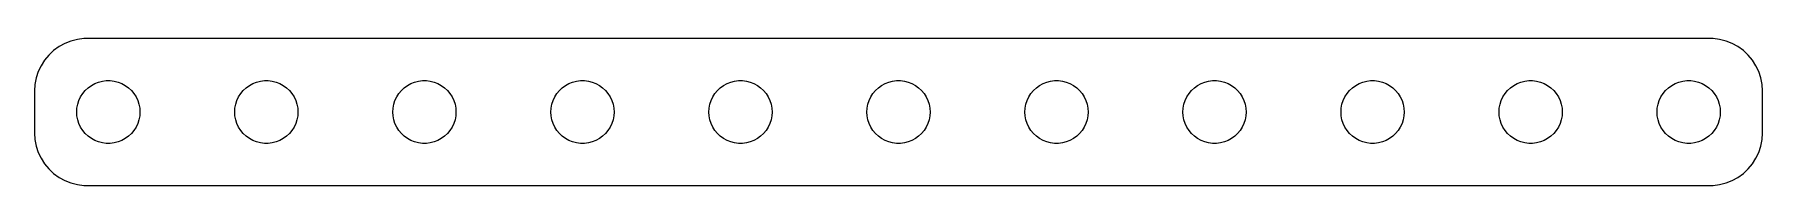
# Model space of a CAD drawing. Header units: metres. Extents: x -41 to 41, y 20.5 to 27.5.
import ezdxf

# ---------------------------------------------------------------- set-up
doc = ezdxf.new("R2010")
doc.units = ezdxf.units.M

msp = doc.modelspace()

# ---------------------------------------------------------------- linework, layer by layer
for p, q in [((-39.8396, 27.1108), (-40.0936, 26.9263)), ((-39.5644, 27.2621), (-39.8396, 27.1108)), ((-39.2725, 27.3776), (-39.5644, 27.2621)), ((-38.9684, 27.4557), (-39.2725, 27.3776)), ((-38.657, 27.4951), (-38.9684, 27.4557)), ((38.657, 27.4951), (-38.657, 27.4951)), ((38.9684, 27.4557), (38.657, 27.4951)), ((39.2725, 27.3776), (38.9684, 27.4557)), ((39.5644, 27.2621), (39.2725, 27.3776)), ((39.8396, 27.1108), (39.5644, 27.2621)), ((40.0936, 26.9263), (39.8396, 27.1108)), ((-40.5225, 26.4695), (-40.6908, 26.2044)), ((-40.3224, 26.7114), (-40.5225, 26.4695)), ((-40.0936, 26.9263), (-40.3224, 26.7114)), ((40.3224, 26.7114), (40.0936, 26.9263)), ((40.5225, 26.4695), (40.3224, 26.7114)), ((40.6908, 26.2044), (40.5225, 26.4695)), ((-40.9214, 25.6217), (-40.9803, 25.3133)), ((-40.8244, 25.9203), (-40.9214, 25.6217)), ((-40.6908, 26.2044), (-40.8244, 25.9203)), ((-38.1387, 25.3572), (-37.9635, 25.4266)), ((-37.9635, 25.4266), (-37.7811, 25.4734)), ((-37.7811, 25.4734), (-37.5942, 25.497)), ((-37.5942, 25.497), (-37.4058, 25.497)), ((-37.4058, 25.497), (-37.2189, 25.4734)), ((-37.2189, 25.4734), (-37.0365, 25.4266)), ((-37.0365, 25.4266), (-36.8613, 25.3572)), ((-30.6387, 25.3572), (-30.4635, 25.4266)), ((-30.4635, 25.4266), (-30.2811, 25.4734)), ((-30.2811, 25.4734), (-30.0942, 25.497)), ((-30.0942, 25.497), (-29.9058, 25.497)), ((-29.9058, 25.497), (-29.7189, 25.4734)), ((-29.7189, 25.4734), (-29.5365, 25.4266)), ((-29.5365, 25.4266), (-29.3613, 25.3572)), ((-23.1387, 25.3572), (-22.9635, 25.4266)), ((-22.9635, 25.4266), (-22.7811, 25.4734)), ((-22.7811, 25.4734), (-22.5942, 25.497)), ((-22.5942, 25.497), (-22.4058, 25.497)), ((-22.4058, 25.497), (-22.2189, 25.4734)), ((-22.2189, 25.4734), (-22.0365, 25.4266)), ((-22.0365, 25.4266), (-21.8613, 25.3572)), ((-15.6387, 25.3572), (-15.4635, 25.4266)), ((-15.4635, 25.4266), (-15.2811, 25.4734)), ((-15.2811, 25.4734), (-15.0942, 25.497)), ((-15.0942, 25.497), (-14.9058, 25.497)), ((-14.9058, 25.497), (-14.7189, 25.4734)), ((-14.7189, 25.4734), (-14.5365, 25.4266)), ((-14.5365, 25.4266), (-14.3613, 25.3572)), ((-8.13866, 25.3572), (-7.96352, 25.4266)), ((-7.96352, 25.4266), (-7.78107, 25.4734)), ((-7.78107, 25.4734), (-7.59418, 25.497)), ((-7.59418, 25.497), (-7.40581, 25.497)), ((-7.40581, 25.497), (-7.21892, 25.4734)), ((-7.21892, 25.4734), (-7.03647, 25.4266)), ((-7.03647, 25.4266), (-6.86133, 25.3572)), ((-0.63866, 25.3572), (-0.46352, 25.4266)), ((-0.46352, 25.4266), (-0.28107, 25.4734)), ((-0.28107, 25.4734), (-0.09418, 25.497)), ((-0.09418, 25.497), (0.09418, 25.497)), ((0.09418, 25.497), (0.28107, 25.4734)), ((0.28107, 25.4734), (0.46352, 25.4266)), ((0.46352, 25.4266), (0.63866, 25.3572)), ((6.86133, 25.3572), (7.03647, 25.4266)), ((7.03647, 25.4266), (7.21892, 25.4734)), ((7.21892, 25.4734), (7.40581, 25.497)), ((7.40581, 25.497), (7.59418, 25.497)), ((7.59418, 25.497), (7.78107, 25.4734)), ((7.78107, 25.4734), (7.96352, 25.4266)), ((7.96352, 25.4266), (8.13866, 25.3572)), ((14.3613, 25.3572), (14.5365, 25.4266)), ((14.5365, 25.4266), (14.7189, 25.4734)), ((14.7189, 25.4734), (14.9058, 25.497)), ((14.9058, 25.497), (15.0942, 25.497)), ((15.0942, 25.497), (15.2811, 25.4734)), ((15.2811, 25.4734), (15.4635, 25.4266)), ((15.4635, 25.4266), (15.6387, 25.3572)), ((21.8613, 25.3572), (22.0365, 25.4266)), ((22.0365, 25.4266), (22.2189, 25.4734)), ((22.2189, 25.4734), (22.4058, 25.497)), ((22.4058, 25.497), (22.5942, 25.497)), ((22.5942, 25.497), (22.7811, 25.4734)), ((22.7811, 25.4734), (22.9635, 25.4266)), ((22.9635, 25.4266), (23.1387, 25.3572)), ((29.3613, 25.3572), (29.5365, 25.4266)), ((29.5365, 25.4266), (29.7189, 25.4734)), ((29.7189, 25.4734), (29.9058, 25.497)), ((29.9058, 25.497), (30.0942, 25.497)), ((30.0942, 25.497), (30.2811, 25.4734)), ((30.2811, 25.4734), (30.4635, 25.4266)), ((30.4635, 25.4266), (30.6387, 25.3572)), ((36.8613, 25.3572), (37.0365, 25.4266)), ((37.0365, 25.4266), (37.2189, 25.4734)), ((37.2189, 25.4734), (37.4058, 25.497)), ((37.4058, 25.497), (37.5942, 25.497)), ((37.5942, 25.497), (37.7811, 25.4734)), ((37.7811, 25.4734), (37.9635, 25.4266)), ((37.9635, 25.4266), (38.1387, 25.3572)), ((40.8244, 25.9203), (40.6908, 26.2044)), ((40.9214, 25.6217), (40.8244, 25.9203)), ((40.9803, 25.3133), (40.9214, 25.6217)), ((-40.9803, 25.3133), (-41, 25)), ((-41, 25), (-41, 23)), ((-38.8947, 24.5522), (-38.8145, 24.7226)), ((-38.8145, 24.7226), (-38.7135, 24.8817)), ((-38.7135, 24.8817), (-38.5934, 25.0268)), ((-38.5934, 25.0268), (-38.4561, 25.1558)), ((-38.4561, 25.1558), (-38.3037, 25.2665)), ((-38.3037, 25.2665), (-38.1387, 25.3572)), ((-36.8613, 25.3572), (-36.6963, 25.2665)), ((-36.6963, 25.2665), (-36.5439, 25.1558)), ((-36.5439, 25.1558), (-36.4065, 25.0268)), ((-36.4065, 25.0268), (-36.2865, 24.8817)), ((-36.2865, 24.8817), (-36.1855, 24.7226)), ((-36.1855, 24.7226), (-36.1053, 24.5522)), ((-31.3947, 24.5522), (-31.3145, 24.7226)), ((-31.3145, 24.7226), (-31.2135, 24.8817)), ((-31.2135, 24.8817), (-31.0934, 25.0268)), ((-31.0934, 25.0268), (-30.9561, 25.1558)), ((-30.9561, 25.1558), (-30.8037, 25.2665)), ((-30.8037, 25.2665), (-30.6387, 25.3572)), ((-29.3613, 25.3572), (-29.1963, 25.2665)), ((-29.1963, 25.2665), (-29.0439, 25.1558)), ((-29.0439, 25.1558), (-28.9065, 25.0268)), ((-28.9065, 25.0268), (-28.7865, 24.8817)), ((-28.7865, 24.8817), (-28.6855, 24.7226)), ((-28.6855, 24.7226), (-28.6053, 24.5522)), ((-23.8947, 24.5522), (-23.8145, 24.7226)), ((-23.8145, 24.7226), (-23.7135, 24.8817)), ((-23.7135, 24.8817), (-23.5934, 25.0268)), ((-23.5934, 25.0268), (-23.4561, 25.1558)), ((-23.4561, 25.1558), (-23.3037, 25.2665)), ((-23.3037, 25.2665), (-23.1387, 25.3572)), ((-21.8613, 25.3572), (-21.6963, 25.2665)), ((-21.6963, 25.2665), (-21.5439, 25.1558)), ((-21.5439, 25.1558), (-21.4065, 25.0268)), ((-21.4065, 25.0268), (-21.2865, 24.8817)), ((-21.2865, 24.8817), (-21.1855, 24.7226)), ((-21.1855, 24.7226), (-21.1053, 24.5522)), ((-16.3947, 24.5522), (-16.3145, 24.7226)), ((-16.3145, 24.7226), (-16.2135, 24.8817)), ((-16.2135, 24.8817), (-16.0934, 25.0268)), ((-16.0934, 25.0268), (-15.9561, 25.1558)), ((-15.9561, 25.1558), (-15.8037, 25.2665)), ((-15.8037, 25.2665), (-15.6387, 25.3572)), ((-14.3613, 25.3572), (-14.1963, 25.2665)), ((-14.1963, 25.2665), (-14.0439, 25.1558)), ((-14.0439, 25.1558), (-13.9065, 25.0268)), ((-13.9065, 25.0268), (-13.7865, 24.8817)), ((-13.7865, 24.8817), (-13.6855, 24.7226)), ((-13.6855, 24.7226), (-13.6053, 24.5522)), ((-8.89465, 24.5522), (-8.81445, 24.7226)), ((-8.81445, 24.7226), (-8.71352, 24.8817)), ((-8.71352, 24.8817), (-8.59344, 25.0268)), ((-8.59344, 25.0268), (-8.45613, 25.1558)), ((-8.45613, 25.1558), (-8.30373, 25.2665)), ((-8.30373, 25.2665), (-8.13866, 25.3572)), ((-6.86133, 25.3572), (-6.69626, 25.2665)), ((-6.69626, 25.2665), (-6.54385, 25.1558)), ((-6.54385, 25.1558), (-6.40654, 25.0268)), ((-6.40654, 25.0268), (-6.28647, 24.8817)), ((-6.28647, 24.8817), (-6.18553, 24.7226)), ((-6.18553, 24.7226), (-6.10533, 24.5522)), ((-1.39465, 24.5522), (-1.31445, 24.7226)), ((-1.31445, 24.7226), (-1.21352, 24.8817)), ((-1.21352, 24.8817), (-1.09344, 25.0268)), ((-1.09344, 25.0268), (-0.95613, 25.1558)), ((-0.95613, 25.1558), (-0.80373, 25.2665)), ((-0.80373, 25.2665), (-0.63866, 25.3572)), ((0.63866, 25.3572), (0.80373, 25.2665)), ((0.80373, 25.2665), (0.95613, 25.1558)), ((0.95613, 25.1558), (1.09344, 25.0268)), ((1.09344, 25.0268), (1.21352, 24.8817)), ((1.21352, 24.8817), (1.31445, 24.7226)), ((1.31445, 24.7226), (1.39465, 24.5522)), ((6.10533, 24.5522), (6.18553, 24.7226)), ((6.18553, 24.7226), (6.28647, 24.8817)), ((6.28647, 24.8817), (6.40654, 25.0268)), ((6.40654, 25.0268), (6.54385, 25.1558)), ((6.54385, 25.1558), (6.69626, 25.2665)), ((6.69626, 25.2665), (6.86133, 25.3572)), ((8.13866, 25.3572), (8.30373, 25.2665)), ((8.30373, 25.2665), (8.45613, 25.1558)), ((8.45613, 25.1558), (8.59344, 25.0268)), ((8.59344, 25.0268), (8.71352, 24.8817)), ((8.71352, 24.8817), (8.81445, 24.7226)), ((8.81445, 24.7226), (8.89465, 24.5522)), ((13.6053, 24.5522), (13.6855, 24.7226)), ((13.6855, 24.7226), (13.7865, 24.8817)), ((13.7865, 24.8817), (13.9065, 25.0268)), ((13.9065, 25.0268), (14.0439, 25.1558)), ((14.0439, 25.1558), (14.1963, 25.2665)), ((14.1963, 25.2665), (14.3613, 25.3572)), ((15.6387, 25.3572), (15.8037, 25.2665)), ((15.8037, 25.2665), (15.9561, 25.1558)), ((15.9561, 25.1558), (16.0934, 25.0268)), ((16.0934, 25.0268), (16.2135, 24.8817)), ((16.2135, 24.8817), (16.3145, 24.7226)), ((16.3145, 24.7226), (16.3947, 24.5522)), ((21.1053, 24.5522), (21.1855, 24.7226)), ((21.1855, 24.7226), (21.2865, 24.8817)), ((21.2865, 24.8817), (21.4065, 25.0268)), ((21.4065, 25.0268), (21.5439, 25.1558)), ((21.5439, 25.1558), (21.6963, 25.2665)), ((21.6963, 25.2665), (21.8613, 25.3572)), ((23.1387, 25.3572), (23.3037, 25.2665)), ((23.3037, 25.2665), (23.4561, 25.1558)), ((23.4561, 25.1558), (23.5934, 25.0268)), ((23.5934, 25.0268), (23.7135, 24.8817)), ((23.7135, 24.8817), (23.8145, 24.7226)), ((23.8145, 24.7226), (23.8947, 24.5522)), ((28.6053, 24.5522), (28.6855, 24.7226)), ((28.6855, 24.7226), (28.7865, 24.8817)), ((28.7865, 24.8817), (28.9065, 25.0268)), ((28.9065, 25.0268), (29.0439, 25.1558)), ((29.0439, 25.1558), (29.1963, 25.2665)), ((29.1963, 25.2665), (29.3613, 25.3572)), ((30.6387, 25.3572), (30.8037, 25.2665)), ((30.8037, 25.2665), (30.9561, 25.1558)), ((30.9561, 25.1558), (31.0934, 25.0268)), ((31.0934, 25.0268), (31.2135, 24.8817)), ((31.2135, 24.8817), (31.3145, 24.7226)), ((31.3145, 24.7226), (31.3947, 24.5522)), ((36.1053, 24.5522), (36.1855, 24.7226)), ((36.1855, 24.7226), (36.2865, 24.8817)), ((36.2865, 24.8817), (36.4065, 25.0268)), ((36.4065, 25.0268), (36.5439, 25.1558)), ((36.5439, 25.1558), (36.6963, 25.2665)), ((36.6963, 25.2665), (36.8613, 25.3572)), ((38.1387, 25.3572), (38.3037, 25.2665)), ((38.3037, 25.2665), (38.4561, 25.1558)), ((38.4561, 25.1558), (38.5934, 25.0268)), ((38.5934, 25.0268), (38.7135, 24.8817)), ((38.7135, 24.8817), (38.8145, 24.7226)), ((38.8145, 24.7226), (38.8947, 24.5522)), ((41, 25), (40.9803, 25.3133)), ((41, 23), (41, 25)), ((-39, 24), (-38.9882, 24.188)), ((-38.9882, 23.812), (-39, 24)), ((-38.9882, 24.188), (-38.9529, 24.373)), ((-38.9529, 23.627), (-38.9882, 23.812)), ((-38.9529, 24.373), (-38.8947, 24.5522)), ((-36.1053, 24.5522), (-36.0471, 24.373)), ((-36.0471, 24.373), (-36.0118, 24.188)), ((-36.0118, 23.812), (-36.0471, 23.627)), ((-36.0118, 24.188), (-36, 24)), ((-36, 24), (-36.0118, 23.812)), ((-31.5, 24), (-31.4882, 24.188)), ((-31.4882, 23.812), (-31.5, 24)), ((-31.4882, 24.188), (-31.4529, 24.373)), ((-31.4529, 23.627), (-31.4882, 23.812)), ((-31.4529, 24.373), (-31.3947, 24.5522)), ((-28.6053, 24.5522), (-28.5471, 24.373)), ((-28.5471, 24.373), (-28.5118, 24.188)), ((-28.5118, 23.812), (-28.5471, 23.627)), ((-28.5118, 24.188), (-28.5, 24)), ((-28.5, 24), (-28.5118, 23.812)), ((-24, 24), (-23.9882, 24.188)), ((-23.9882, 23.812), (-24, 24)), ((-23.9882, 24.188), (-23.9529, 24.373)), ((-23.9529, 23.627), (-23.9882, 23.812)), ((-23.9529, 24.373), (-23.8947, 24.5522)), ((-21.1053, 24.5522), (-21.0471, 24.373)), ((-21.0471, 24.373), (-21.0118, 24.188)), ((-21.0118, 23.812), (-21.0471, 23.627)), ((-21.0118, 24.188), (-21, 24)), ((-21, 24), (-21.0118, 23.812)), ((-16.5, 24), (-16.4882, 24.188)), ((-16.4882, 23.812), (-16.5, 24)), ((-16.4882, 24.188), (-16.4529, 24.373)), ((-16.4529, 23.627), (-16.4882, 23.812)), ((-16.4529, 24.373), (-16.3947, 24.5522)), ((-13.6053, 24.5522), (-13.5471, 24.373)), ((-13.5471, 24.373), (-13.5118, 24.188)), ((-13.5118, 23.812), (-13.5471, 23.627)), ((-13.5118, 24.188), (-13.5, 24)), ((-13.5, 24), (-13.5118, 23.812)), ((-9, 24), (-8.98816, 24.188)), ((-8.98816, 23.812), (-9, 24)), ((-8.98816, 24.188), (-8.95287, 24.373)), ((-8.95287, 23.627), (-8.98816, 23.812)), ((-8.95287, 24.373), (-8.89465, 24.5522)), ((-6.10533, 24.5522), (-6.04712, 24.373)), ((-6.04712, 24.373), (-6.01183, 24.188)), ((-6.01183, 23.812), (-6.04712, 23.627)), ((-6.01183, 24.188), (-6, 24)), ((-6, 24), (-6.01183, 23.812)), ((-1.5, 24), (-1.48816, 24.188)), ((-1.48816, 23.812), (-1.5, 24)), ((-1.48816, 24.188), (-1.45287, 24.373)), ((-1.45287, 23.627), (-1.48816, 23.812)), ((-1.45287, 24.373), (-1.39465, 24.5522)), ((1.39465, 24.5522), (1.45287, 24.373)), ((1.45287, 24.373), (1.48816, 24.188)), ((1.48816, 23.812), (1.45287, 23.627)), ((1.48816, 24.188), (1.5, 24)), ((1.5, 24), (1.48816, 23.812)), ((6, 24), (6.01183, 24.188)), ((6.01183, 23.812), (6, 24)), ((6.01183, 24.188), (6.04712, 24.373)), ((6.04712, 23.627), (6.01183, 23.812)), ((6.04712, 24.373), (6.10533, 24.5522)), ((8.89465, 24.5522), (8.95287, 24.373)), ((8.95287, 24.373), (8.98816, 24.188)), ((8.98816, 23.812), (8.95287, 23.627)), ((8.98816, 24.188), (9, 24)), ((9, 24), (8.98816, 23.812)), ((13.5, 24), (13.5118, 24.188)), ((13.5118, 23.812), (13.5, 24)), ((13.5118, 24.188), (13.5471, 24.373)), ((13.5471, 23.627), (13.5118, 23.812)), ((13.5471, 24.373), (13.6053, 24.5522)), ((16.3947, 24.5522), (16.4529, 24.373)), ((16.4529, 24.373), (16.4882, 24.188)), ((16.4882, 23.812), (16.4529, 23.627)), ((16.4882, 24.188), (16.5, 24)), ((16.5, 24), (16.4882, 23.812)), ((21, 24), (21.0118, 24.188)), ((21.0118, 23.812), (21, 24)), ((21.0118, 24.188), (21.0471, 24.373)), ((21.0471, 23.627), (21.0118, 23.812)), ((21.0471, 24.373), (21.1053, 24.5522)), ((23.8947, 24.5522), (23.9529, 24.373)), ((23.9529, 24.373), (23.9882, 24.188)), ((23.9882, 23.812), (23.9529, 23.627)), ((23.9882, 24.188), (24, 24)), ((24, 24), (23.9882, 23.812)), ((28.5, 24), (28.5118, 24.188)), ((28.5118, 23.812), (28.5, 24)), ((28.5118, 24.188), (28.5471, 24.373)), ((28.5471, 23.627), (28.5118, 23.812)), ((28.5471, 24.373), (28.6053, 24.5522)), ((31.3947, 24.5522), (31.4529, 24.373)), ((31.4529, 24.373), (31.4882, 24.188)), ((31.4882, 23.812), (31.4529, 23.627)), ((31.4882, 24.188), (31.5, 24)), ((31.5, 24), (31.4882, 23.812)), ((36, 24), (36.0118, 24.188)), ((36.0118, 23.812), (36, 24)), ((36.0118, 24.188), (36.0471, 24.373)), ((36.0471, 23.627), (36.0118, 23.812)), ((36.0471, 24.373), (36.1053, 24.5522)), ((38.8947, 24.5522), (38.9529, 24.373)), ((38.9529, 24.373), (38.9882, 24.188)), ((38.9882, 23.812), (38.9529, 23.627)), ((38.9882, 24.188), (39, 24)), ((39, 24), (38.9882, 23.812)), ((-41, 23), (-40.9803, 22.6867)), ((-38.8947, 23.4478), (-38.9529, 23.627)), ((-38.8145, 23.2774), (-38.8947, 23.4478)), ((-38.7135, 23.1183), (-38.8145, 23.2774)), ((-38.5934, 22.9732), (-38.7135, 23.1183)), ((-38.4561, 22.8442), (-38.5934, 22.9732)), ((-36.4065, 22.9732), (-36.5439, 22.8442)), ((-36.2865, 23.1183), (-36.4065, 22.9732)), ((-36.1855, 23.2774), (-36.2865, 23.1183)), ((-36.1053, 23.4478), (-36.1855, 23.2774)), ((-36.0471, 23.627), (-36.1053, 23.4478)), ((-31.3947, 23.4478), (-31.4529, 23.627)), ((-31.3145, 23.2774), (-31.3947, 23.4478)), ((-31.2135, 23.1183), (-31.3145, 23.2774)), ((-31.0934, 22.9732), (-31.2135, 23.1183)), ((-30.9561, 22.8442), (-31.0934, 22.9732)), ((-28.9065, 22.9732), (-29.0439, 22.8442)), ((-28.7865, 23.1183), (-28.9065, 22.9732)), ((-28.6855, 23.2774), (-28.7865, 23.1183)), ((-28.6053, 23.4478), (-28.6855, 23.2774)), ((-28.5471, 23.627), (-28.6053, 23.4478)), ((-23.8947, 23.4478), (-23.9529, 23.627)), ((-23.8145, 23.2774), (-23.8947, 23.4478)), ((-23.7135, 23.1183), (-23.8145, 23.2774)), ((-23.5934, 22.9732), (-23.7135, 23.1183)), ((-23.4561, 22.8442), (-23.5934, 22.9732)), ((-21.4065, 22.9732), (-21.5439, 22.8442)), ((-21.2865, 23.1183), (-21.4065, 22.9732)), ((-21.1855, 23.2774), (-21.2865, 23.1183)), ((-21.1053, 23.4478), (-21.1855, 23.2774)), ((-21.0471, 23.627), (-21.1053, 23.4478)), ((-16.3947, 23.4478), (-16.4529, 23.627)), ((-16.3145, 23.2774), (-16.3947, 23.4478)), ((-16.2135, 23.1183), (-16.3145, 23.2774)), ((-16.0934, 22.9732), (-16.2135, 23.1183)), ((-15.9561, 22.8442), (-16.0934, 22.9732)), ((-13.9065, 22.9732), (-14.0439, 22.8442)), ((-13.7865, 23.1183), (-13.9065, 22.9732)), ((-13.6855, 23.2774), (-13.7865, 23.1183)), ((-13.6053, 23.4478), (-13.6855, 23.2774)), ((-13.5471, 23.627), (-13.6053, 23.4478)), ((-8.89465, 23.4478), (-8.95287, 23.627)), ((-8.81445, 23.2774), (-8.89465, 23.4478)), ((-8.71352, 23.1183), (-8.81445, 23.2774)), ((-8.59344, 22.9732), (-8.71352, 23.1183)), ((-8.45613, 22.8442), (-8.59344, 22.9732)), ((-6.40654, 22.9732), (-6.54385, 22.8442)), ((-6.28647, 23.1183), (-6.40654, 22.9732)), ((-6.18553, 23.2774), (-6.28647, 23.1183)), ((-6.10533, 23.4478), (-6.18553, 23.2774)), ((-6.04712, 23.627), (-6.10533, 23.4478)), ((-1.39465, 23.4478), (-1.45287, 23.627)), ((-1.31445, 23.2774), (-1.39465, 23.4478)), ((-1.21352, 23.1183), (-1.31445, 23.2774)), ((-1.09344, 22.9732), (-1.21352, 23.1183)), ((-0.95613, 22.8442), (-1.09344, 22.9732)), ((1.09344, 22.9732), (0.95613, 22.8442)), ((1.21352, 23.1183), (1.09344, 22.9732)), ((1.31445, 23.2774), (1.21352, 23.1183)), ((1.39465, 23.4478), (1.31445, 23.2774)), ((1.45287, 23.627), (1.39465, 23.4478)), ((6.10533, 23.4478), (6.04712, 23.627)), ((6.18553, 23.2774), (6.10533, 23.4478)), ((6.28647, 23.1183), (6.18553, 23.2774)), ((6.40654, 22.9732), (6.28647, 23.1183)), ((6.54385, 22.8442), (6.40654, 22.9732)), ((8.59344, 22.9732), (8.45613, 22.8442)), ((8.71352, 23.1183), (8.59344, 22.9732)), ((8.81445, 23.2774), (8.71352, 23.1183)), ((8.89465, 23.4478), (8.81445, 23.2774)), ((8.95287, 23.627), (8.89465, 23.4478)), ((13.6053, 23.4478), (13.5471, 23.627)), ((13.6855, 23.2774), (13.6053, 23.4478)), ((13.7865, 23.1183), (13.6855, 23.2774)), ((13.9065, 22.9732), (13.7865, 23.1183)), ((14.0439, 22.8442), (13.9065, 22.9732)), ((16.0934, 22.9732), (15.9561, 22.8442)), ((16.2135, 23.1183), (16.0934, 22.9732)), ((16.3145, 23.2774), (16.2135, 23.1183)), ((16.3947, 23.4478), (16.3145, 23.2774)), ((16.4529, 23.627), (16.3947, 23.4478)), ((21.1053, 23.4478), (21.0471, 23.627)), ((21.1855, 23.2774), (21.1053, 23.4478)), ((21.2865, 23.1183), (21.1855, 23.2774)), ((21.4065, 22.9732), (21.2865, 23.1183)), ((21.5439, 22.8442), (21.4065, 22.9732)), ((23.5934, 22.9732), (23.4561, 22.8442)), ((23.7135, 23.1183), (23.5934, 22.9732)), ((23.8145, 23.2774), (23.7135, 23.1183)), ((23.8947, 23.4478), (23.8145, 23.2774)), ((23.9529, 23.627), (23.8947, 23.4478)), ((28.6053, 23.4478), (28.5471, 23.627)), ((28.6855, 23.2774), (28.6053, 23.4478)), ((28.7865, 23.1183), (28.6855, 23.2774)), ((28.9065, 22.9732), (28.7865, 23.1183)), ((29.0439, 22.8442), (28.9065, 22.9732)), ((31.0934, 22.9732), (30.9561, 22.8442)), ((31.2135, 23.1183), (31.0934, 22.9732)), ((31.3145, 23.2774), (31.2135, 23.1183)), ((31.3947, 23.4478), (31.3145, 23.2774)), ((31.4529, 23.627), (31.3947, 23.4478)), ((36.1053, 23.4478), (36.0471, 23.627)), ((36.1855, 23.2774), (36.1053, 23.4478)), ((36.2865, 23.1183), (36.1855, 23.2774)), ((36.4065, 22.9732), (36.2865, 23.1183)), ((36.5439, 22.8442), (36.4065, 22.9732)), ((38.5934, 22.9732), (38.4561, 22.8442)), ((38.7135, 23.1183), (38.5934, 22.9732)), ((38.8145, 23.2774), (38.7135, 23.1183)), ((38.8947, 23.4478), (38.8145, 23.2774)), ((38.9529, 23.627), (38.8947, 23.4478)), ((40.9803, 22.6867), (41, 23)), ((-40.9803, 22.6867), (-40.9214, 22.3783)), ((-40.9214, 22.3783), (-40.8244, 22.0797)), ((-38.3037, 22.7335), (-38.4561, 22.8442)), ((-38.1387, 22.6428), (-38.3037, 22.7335)), ((-37.9635, 22.5734), (-38.1387, 22.6428)), ((-37.7811, 22.5266), (-37.9635, 22.5734)), ((-37.5942, 22.503), (-37.7811, 22.5266)), ((-37.4058, 22.503), (-37.5942, 22.503)), ((-37.2189, 22.5266), (-37.4058, 22.503)), ((-37.0365, 22.5734), (-37.2189, 22.5266)), ((-36.8613, 22.6428), (-37.0365, 22.5734)), ((-36.6963, 22.7335), (-36.8613, 22.6428)), ((-36.5439, 22.8442), (-36.6963, 22.7335)), ((-30.8037, 22.7335), (-30.9561, 22.8442)), ((-30.6387, 22.6428), (-30.8037, 22.7335)), ((-30.4635, 22.5734), (-30.6387, 22.6428)), ((-30.2811, 22.5266), (-30.4635, 22.5734)), ((-30.0942, 22.503), (-30.2811, 22.5266)), ((-29.9058, 22.503), (-30.0942, 22.503)), ((-29.7189, 22.5266), (-29.9058, 22.503)), ((-29.5365, 22.5734), (-29.7189, 22.5266)), ((-29.3613, 22.6428), (-29.5365, 22.5734)), ((-29.1963, 22.7335), (-29.3613, 22.6428)), ((-29.0439, 22.8442), (-29.1963, 22.7335)), ((-23.3037, 22.7335), (-23.4561, 22.8442)), ((-23.1387, 22.6428), (-23.3037, 22.7335)), ((-22.9635, 22.5734), (-23.1387, 22.6428)), ((-22.7811, 22.5266), (-22.9635, 22.5734)), ((-22.5942, 22.503), (-22.7811, 22.5266)), ((-22.4058, 22.503), (-22.5942, 22.503)), ((-22.2189, 22.5266), (-22.4058, 22.503)), ((-22.0365, 22.5734), (-22.2189, 22.5266)), ((-21.8613, 22.6428), (-22.0365, 22.5734)), ((-21.6963, 22.7335), (-21.8613, 22.6428)), ((-21.5439, 22.8442), (-21.6963, 22.7335)), ((-15.8037, 22.7335), (-15.9561, 22.8442)), ((-15.6387, 22.6428), (-15.8037, 22.7335)), ((-15.4635, 22.5734), (-15.6387, 22.6428)), ((-15.2811, 22.5266), (-15.4635, 22.5734)), ((-15.0942, 22.503), (-15.2811, 22.5266)), ((-14.9058, 22.503), (-15.0942, 22.503)), ((-14.7189, 22.5266), (-14.9058, 22.503)), ((-14.5365, 22.5734), (-14.7189, 22.5266)), ((-14.3613, 22.6428), (-14.5365, 22.5734)), ((-14.1963, 22.7335), (-14.3613, 22.6428)), ((-14.0439, 22.8442), (-14.1963, 22.7335)), ((-8.30373, 22.7335), (-8.45613, 22.8442)), ((-8.13866, 22.6428), (-8.30373, 22.7335)), ((-7.96352, 22.5734), (-8.13866, 22.6428)), ((-7.78107, 22.5266), (-7.96352, 22.5734)), ((-7.59418, 22.503), (-7.78107, 22.5266)), ((-7.40581, 22.503), (-7.59418, 22.503)), ((-7.21892, 22.5266), (-7.40581, 22.503)), ((-7.03647, 22.5734), (-7.21892, 22.5266)), ((-6.86133, 22.6428), (-7.03647, 22.5734)), ((-6.69626, 22.7335), (-6.86133, 22.6428)), ((-6.54385, 22.8442), (-6.69626, 22.7335)), ((-0.80373, 22.7335), (-0.95613, 22.8442)), ((-0.63866, 22.6428), (-0.80373, 22.7335)), ((-0.46352, 22.5734), (-0.63866, 22.6428)), ((-0.28107, 22.5266), (-0.46352, 22.5734)), ((-0.09418, 22.503), (-0.28107, 22.5266)), ((0.09418, 22.503), (-0.09418, 22.503)), ((0.28107, 22.5266), (0.09418, 22.503)), ((0.46352, 22.5734), (0.28107, 22.5266)), ((0.63866, 22.6428), (0.46352, 22.5734)), ((0.80373, 22.7335), (0.63866, 22.6428)), ((0.95613, 22.8442), (0.80373, 22.7335)), ((6.69626, 22.7335), (6.54385, 22.8442)), ((6.86133, 22.6428), (6.69626, 22.7335)), ((7.03647, 22.5734), (6.86133, 22.6428)), ((7.21892, 22.5266), (7.03647, 22.5734)), ((7.40581, 22.503), (7.21892, 22.5266)), ((7.59418, 22.503), (7.40581, 22.503)), ((7.78107, 22.5266), (7.59418, 22.503)), ((7.96352, 22.5734), (7.78107, 22.5266)), ((8.13866, 22.6428), (7.96352, 22.5734)), ((8.30373, 22.7335), (8.13866, 22.6428)), ((8.45613, 22.8442), (8.30373, 22.7335)), ((14.1963, 22.7335), (14.0439, 22.8442)), ((14.3613, 22.6428), (14.1963, 22.7335)), ((14.5365, 22.5734), (14.3613, 22.6428)), ((14.7189, 22.5266), (14.5365, 22.5734)), ((14.9058, 22.503), (14.7189, 22.5266)), ((15.0942, 22.503), (14.9058, 22.503)), ((15.2811, 22.5266), (15.0942, 22.503)), ((15.4635, 22.5734), (15.2811, 22.5266)), ((15.6387, 22.6428), (15.4635, 22.5734)), ((15.8037, 22.7335), (15.6387, 22.6428)), ((15.9561, 22.8442), (15.8037, 22.7335)), ((21.6963, 22.7335), (21.5439, 22.8442)), ((21.8613, 22.6428), (21.6963, 22.7335)), ((22.0365, 22.5734), (21.8613, 22.6428)), ((22.2189, 22.5266), (22.0365, 22.5734)), ((22.4058, 22.503), (22.2189, 22.5266)), ((22.5942, 22.503), (22.4058, 22.503)), ((22.7811, 22.5266), (22.5942, 22.503)), ((22.9635, 22.5734), (22.7811, 22.5266)), ((23.1387, 22.6428), (22.9635, 22.5734)), ((23.3037, 22.7335), (23.1387, 22.6428)), ((23.4561, 22.8442), (23.3037, 22.7335)), ((29.1963, 22.7335), (29.0439, 22.8442)), ((29.3613, 22.6428), (29.1963, 22.7335)), ((29.5365, 22.5734), (29.3613, 22.6428)), ((29.7189, 22.5266), (29.5365, 22.5734)), ((29.9058, 22.503), (29.7189, 22.5266)), ((30.0942, 22.503), (29.9058, 22.503)), ((30.2811, 22.5266), (30.0942, 22.503)), ((30.4635, 22.5734), (30.2811, 22.5266)), ((30.6387, 22.6428), (30.4635, 22.5734)), ((30.8037, 22.7335), (30.6387, 22.6428)), ((30.9561, 22.8442), (30.8037, 22.7335)), ((36.6963, 22.7335), (36.5439, 22.8442)), ((36.8613, 22.6428), (36.6963, 22.7335)), ((37.0365, 22.5734), (36.8613, 22.6428)), ((37.2189, 22.5266), (37.0365, 22.5734)), ((37.4058, 22.503), (37.2189, 22.5266)), ((37.5942, 22.503), (37.4058, 22.503)), ((37.7811, 22.5266), (37.5942, 22.503)), ((37.9635, 22.5734), (37.7811, 22.5266)), ((38.1387, 22.6428), (37.9635, 22.5734)), ((38.3037, 22.7335), (38.1387, 22.6428)), ((38.4561, 22.8442), (38.3037, 22.7335)), ((40.8244, 22.0797), (40.9214, 22.3783)), ((40.9214, 22.3783), (40.9803, 22.6867)), ((-40.8244, 22.0797), (-40.6908, 21.7956)), ((-40.6908, 21.7956), (-40.5225, 21.5305)), ((-40.5225, 21.5305), (-40.3224, 21.2886)), ((40.3224, 21.2886), (40.5225, 21.5305)), ((40.5225, 21.5305), (40.6908, 21.7956)), ((40.6908, 21.7956), (40.8244, 22.0797)), ((-40.3224, 21.2886), (-40.0936, 21.0737)), ((-40.0936, 21.0737), (-39.8396, 20.8892)), ((-39.8396, 20.8892), (-39.5644, 20.7379)), ((-39.5644, 20.7379), (-39.2725, 20.6224)), ((-39.2725, 20.6224), (-38.9684, 20.5443)), ((-38.9684, 20.5443), (-38.657, 20.5049)), ((-38.657, 20.5049), (38.657, 20.5049)), ((38.657, 20.5049), (38.9684, 20.5443)), ((38.9684, 20.5443), (39.2725, 20.6224)), ((39.2725, 20.6224), (39.5644, 20.7379)), ((39.5644, 20.7379), (39.8396, 20.8892)), ((39.8396, 20.8892), (40.0936, 21.0737)), ((40.0936, 21.0737), (40.3224, 21.2886))]:
    msp.add_line(p, q)

doc.saveas('drawing.dxf')
